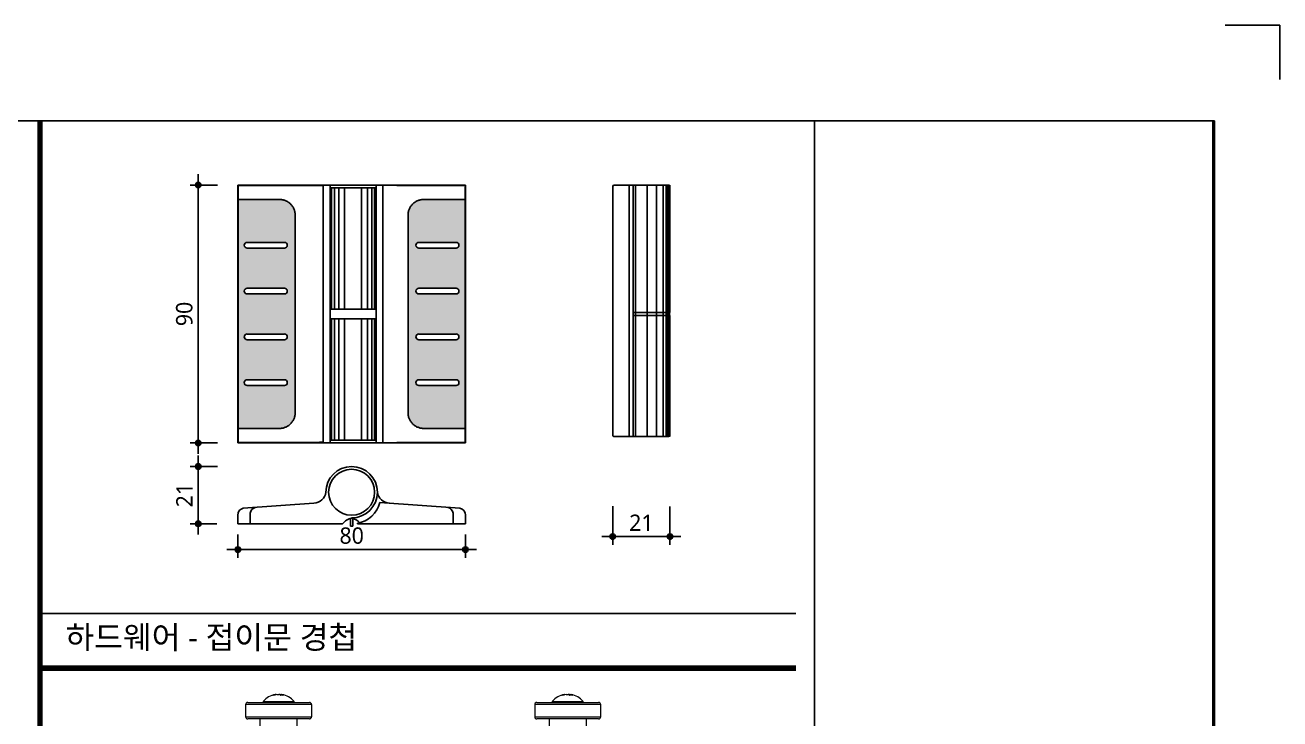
# Model space of a CAD drawing. Extents: x -256 to 8104, y -176 to 5714.
# Drawn here: x 5805 to 8104, y 4442 to 5714 of the extents above; entities that cross this region are included whole.
import ezdxf

# ---------------------------------------------------------------- set-up
doc = ezdxf.new("R2010")
doc.units = 0
doc.header["$LTSCALE"] = 30
doc.layers.get('0').update_dxf_attribs({"linetype": 'CONTINUOUS'})
doc.layers.get('DEFPOINTS').update_dxf_attribs({"linetype": 'CONTINUOUS'})
for name, color, linetype in [('curior-0Line', 252, 'CONTINUOUS'), ('DIM', 7, 'CONTINUOUS'), ('TIT', 3, 'CONTINUOUS'), ('부자재', 4, 'CONTINUOUS'), ('해치', 8, 'CONTINUOUS')]:
    doc.layers.add(name, color=color, linetype=linetype)
doc.styles.add('돋움', font='malgun.ttf')
doc.dimstyles.new('10', dxfattribs={"dimscale": 10, "dimtxt": 3, "dimasz": 1, "dimexe": 1.5, "dimexo": 2, "dimgap": 1, "dimtad": 1, "dimdec": 0, "dimlunit": 6, "dimtxsty": '돋움', "dimblk": 'DIMDOT', "dimcen": -1, "dimdle": 1.5, "dimclrt": 3, "dimazin": 3, "dimtfac": 1, "dimtdec": 0, "dimtix": 1, "dimtmove": 2, "dimatfit": 3, "dimldrblk": 'DIMDOT', "dimarcsym": 0})
pattern_1 = [(0, (-8245.7403, -153.081), (2.0863481, 4.1726961), [0, -4.1726961])]

# ---------------------------------------------------------------- blocks, each defined once
blk = doc.blocks.new('DIMDOT')
at = {"linetype": 'Continuous'}
blk.add_line((-2, 0), (2, 0), dxfattribs=at)
for radius in [0.5, 0.25]:
    blk.add_circle((0, 0), radius, dxfattribs=at)
blk = doc.blocks.new('*D30')
at = {"layer": 'DEFPOINTS', "color": 0}
for p in [(6881.5, 4851.8), (6986.5, 4851.1), (6881.5, 4776.1)]:
    blk.add_point(p, dxfattribs=at)
at = {"layer": 'DIM', "color": 0, "lineweight": -2}
for p, q in [((6881.5, 4831.8), (6881.5, 4761.1)), ((6986.5, 4831.1), (6986.5, 4761.1)), ((6976.5, 4776.1), (6891.5, 4776.1))]:
    blk.add_line(p, q, dxfattribs=at)
at = {"layer": 'DIM', "color": 0, "lineweight": -2, "xscale": 10, "yscale": 10, "zscale": 10, "rotation": 180}
blk.add_blockref('DIMDOT', (6881.5, 4776.1), dxfattribs=at)
at = {"layer": 'DIM', "color": 0, "lineweight": -2, "xscale": 10, "yscale": 10, "zscale": 10}
blk.add_blockref('DIMDOT', (6986.5, 4776.1), dxfattribs=at)
at = {"layer": 'DIM', "color": 3, "insert": (6934, 4801.4), "char_height": 30, "attachment_point": 5, "style": '돋움'}
blk.add_mtext('21', dxfattribs=at)
blk = doc.blocks.new('*D31')
at = {"layer": 'DEFPOINTS', "color": 0}
for p in [(6122, 4904.6), (6177.1, 4904.6), (6176.4, 4799.6)]:
    blk.add_point(p, dxfattribs=at)
at = {"layer": 'DIM', "color": 0, "lineweight": -2}
for p, q in [((6157.1, 4904.6), (6107, 4904.6)), ((6122, 4809.6), (6122, 4894.6)), ((6156.4, 4799.6), (6107, 4799.6))]:
    blk.add_line(p, q, dxfattribs=at)
at = {"layer": 'DIM', "color": 0, "lineweight": -2, "xscale": 10, "yscale": 10, "zscale": 10}
for p, rotation in [((6122, 4904.6), 90), ((6122, 4799.6), 270)]:
    blk.add_blockref('DIMDOT', p, dxfattribs=dict(at, rotation=rotation))
at = {"layer": 'DIM', "color": 3, "insert": (6096.7, 4852.1), "char_height": 30, "attachment_point": 5, "rotation": 90, "style": '돋움'}
blk.add_mtext('21', dxfattribs=at)
blk = doc.blocks.new('*D32')
at = {"layer": 'DEFPOINTS', "color": 0}
for p in [(6194.7, 4799.6), (6611.7, 4799.6), (6611.7, 4752.2)]:
    blk.add_point(p, dxfattribs=at)
at = {"layer": 'DIM', "color": 0, "lineweight": -2}
for p, q in [((6194.7, 4779.6), (6194.7, 4737.2)), ((6611.7, 4779.6), (6611.7, 4737.2)), ((6204.7, 4752.2), (6601.7, 4752.2))]:
    blk.add_line(p, q, dxfattribs=at)
at = {"layer": 'DIM', "color": 0, "lineweight": -2, "xscale": 10, "yscale": 10, "zscale": 10, "rotation": 180}
blk.add_blockref('DIMDOT', (6194.7, 4752.2), dxfattribs=at)
at = {"layer": 'DIM', "color": 0, "lineweight": -2, "xscale": 10, "yscale": 10, "zscale": 10}
blk.add_blockref('DIMDOT', (6611.7, 4752.2), dxfattribs=at)
at = {"layer": 'DIM', "color": 3, "insert": (6403.2, 4777.7), "char_height": 30, "attachment_point": 5, "style": '돋움'}
blk.add_mtext('80', dxfattribs=at)
blk = doc.blocks.new('*D33')
at = {"layer": 'DEFPOINTS', "color": 0}
for p in [(6177.1, 5420.9), (6122, 4947.8), (6177.1, 4947.8)]:
    blk.add_point(p, dxfattribs=at)
at = {"layer": 'DIM', "color": 0, "lineweight": -2}
for p, q in [((6157.1, 5420.9), (6107, 5420.9)), ((6122, 5410.9), (6122, 4957.8)), ((6157.1, 4947.8), (6107, 4947.8))]:
    blk.add_line(p, q, dxfattribs=at)
at = {"layer": 'DIM', "color": 0, "lineweight": -2, "xscale": 10, "yscale": 10, "zscale": 10}
for p, rotation in [((6122, 5420.9), 90), ((6122, 4947.8), 270)]:
    blk.add_blockref('DIMDOT', p, dxfattribs=dict(at, rotation=rotation))
at = {"layer": 'DIM', "color": 3, "insert": (6096.5, 5184.4), "char_height": 30, "attachment_point": 5, "rotation": 90, "style": '돋움'}
blk.add_mtext('90', dxfattribs=at)
blk = doc.blocks.new('FOLDING_07')
at = {"layer": '해치'}
h = blk.add_hatch(dxfattribs=at)
h.set_pattern_fill('DOTS', color=256, scale=2.62847)
h.set_pattern_definition(pattern_1)
edge = h.paths.add_edge_path()
edge.add_line((6195.2, 4974.4), (6195.3, 4974.4))
edge.add_spline(control_points=[(6195.3, 4974.4), (6195.5, 4974.4), (6207, 4974.4)], knot_values=[-0.724312, -0.724312, -0.724312, 0.724312, 0.724312, 0.724312], weights=[1, 0.748956, 1], degree=2, periodic=0)
edge.add_line((6207, 4974.4), (6270.9, 4974.4))
edge.add_spline(control_points=[(6270.9, 4974.4), (6299.8, 4974.4), (6299.8, 5003.3)], knot_values=[-1.5708, -1.5708, -1.5708, 0, 0, 0], weights=[1, 0.707107, 1], degree=2, periodic=0)
edge.add_line((6299.8, 5003.3), (6299.8, 5365.5))
edge.add_spline(control_points=[(6299.8, 5365.5), (6299.8, 5394.4), (6270.9, 5394.4)], knot_values=[0, 0, 0, 1.5708, 1.5708, 1.5708], weights=[1, 0.707107, 1], degree=2, periodic=0)
edge.add_line((6270.9, 5394.4), (6207, 5394.4))
edge.add_spline(control_points=[(6207, 5394.4), (6195.5, 5394.4), (6195.3, 5394.4)], knot_values=[-0.724312, -0.724312, -0.724312, 0.724312, 0.724312, 0.724312], weights=[1, 0.748956, 1], degree=2, periodic=0)
edge.add_line((6195.2, 5394.4), (6195.2, 4974.4))
h.paths.add_polyline_path([(6280.1, 5315.6, -0.414214), (6285.4, 5310.4, -0.414214), (6280.1, 5305.1), (6211.8, 5305.1, -0.414214), (6206.5, 5310.4, -0.414214), (6211.8, 5315.6)], flags=16)
h.paths.add_polyline_path([(6280.1, 5231.6, -0.414214), (6285.4, 5226.4, -0.414214), (6280.1, 5221.1), (6211.8, 5221.1, -0.414214), (6206.5, 5226.4, -0.414214), (6211.8, 5231.6)], flags=16)
h.paths.add_polyline_path([(6280.1, 5147.6, -0.414214), (6285.4, 5142.4, -0.414214), (6280.1, 5137.1), (6211.8, 5137.1, -0.414214), (6206.5, 5142.4, -0.414214), (6211.8, 5147.6)], flags=16)
h.paths.add_polyline_path([(6280.1, 5063.6, -0.414214), (6285.4, 5058.4, -0.414214), (6280.1, 5053.1), (6211.8, 5053.1, -0.414214), (6206.5, 5058.4, -0.414214), (6211.8, 5063.6)], flags=16)
h = blk.add_hatch(dxfattribs=at)
h.set_pattern_fill('DOTS', color=256, scale=2.62847)
h.set_pattern_definition(pattern_1)
edge = h.paths.add_edge_path()
edge.add_spline(control_points=[(6506.6, 5365.5), (6506.6, 5394.4), (6535.6, 5394.4)], knot_values=[0, 0, 0, 1.5708, 1.5708, 1.5708], weights=[1, 0.707107, 1], degree=2, periodic=0)
edge.add_line((6535.6, 5394.4), (6599.5, 5394.4))
edge.add_spline(control_points=[(6599.5, 5394.4), (6611, 5394.4), (6611.2, 5394.4)], knot_values=[-0.724312, -0.724312, -0.724312, 0.724312, 0.724312, 0.724312], weights=[1, 0.748956, 1], degree=2, periodic=0)
edge.add_line((6611.3, 5394.4), (6611.3, 4974.4))
edge.add_line((6611.3, 4974.4), (6611.2, 4974.4))
edge.add_spline(control_points=[(6611.2, 4974.4), (6611, 4974.4), (6599.5, 4974.4)], knot_values=[-0.724312, -0.724312, -0.724312, 0.724312, 0.724312, 0.724312], weights=[1, 0.748956, 1], degree=2, periodic=0)
edge.add_line((6599.5, 4974.4), (6535.6, 4974.4))
edge.add_spline(control_points=[(6535.6, 4974.4), (6506.6, 4974.4), (6506.6, 5003.3)], knot_values=[-1.5708, -1.5708, -1.5708, 0, 0, 0], weights=[1, 0.707107, 1], degree=2, periodic=0)
edge.add_line((6506.6, 5003.3), (6506.6, 5365.5))
h.paths.add_polyline_path([(6526.4, 5315.6, 0.414214), (6521.1, 5310.4, 0.414214), (6526.4, 5305.1), (6594.7, 5305.1, 0.414214), (6600, 5310.4, 0.414214), (6594.7, 5315.6)], flags=16)
h.paths.add_polyline_path([(6526.4, 5231.6, 0.414214), (6521.1, 5226.4, 0.414214), (6526.4, 5221.1), (6594.7, 5221.1, 0.414214), (6600, 5226.4, 0.414214), (6594.7, 5231.6)], flags=16)
h.paths.add_polyline_path([(6526.4, 5147.6, 0.414214), (6521.1, 5142.4, 0.414214), (6526.4, 5137.1), (6594.7, 5137.1, 0.414214), (6600, 5142.4, 0.414214), (6594.7, 5147.6)], flags=16)
h.paths.add_polyline_path([(6526.4, 5063.6, 0.414214), (6521.1, 5058.4, 0.414214), (6526.4, 5053.1), (6594.7, 5053.1, 0.414214), (6600, 5058.4, 0.414214), (6594.7, 5063.6)], flags=16)
at = {"color": 2}
for p, q in [((8004.1, 5714.2), (8104.1, 5714.2)), ((8104.1, 5714.2), (8104.1, 5614.2))]:
    blk.add_line(p, q, dxfattribs=at)
at = {"color": 8}
blk.add_line((5832, 4634.8), (7217.2, 4634.8), dxfattribs=at)
at = {"color": 8, "const_width": 10}
for points in [[(5832, 0.1), (5832, 5538.4)], [(5832, 4534.8), (7217.2, 4534.8)]]:
    blk.add_lwpolyline(points, dxfattribs=at)
at = {"color": 2}
for points in [[(-0.7, 5538.4), (7251.6, 5538.4), (7251.6, 0.1), (-0.7, 0.1)], [(-0.7, 5538.4), (7251.6, 5538.4), (7251.6, 0.1), (-0.7, 0.1)], [(-0.7, 5538.4), (7981.2, 5538.4), (7981.2, 0.1), (-0.7, 0.1)]]:
    blk.add_lwpolyline(points, close=True, dxfattribs=at)
at = {"layer": 'curior-0Line'}
blk.add_line((7251.6, 5538.4), (7251.6, 0.8), dxfattribs=at)
blk.add_lwpolyline([(7984.1, 5538.4), (7251.6, 5538.4), (7251.6, 0.1), (7984.1, 0.1)], close=True, dxfattribs=at)
at = {"layer": '부자재'}
for p, q in [((6194.6, 5420.9), (6195.2, 5420.4)), ((6194.6, 4947.8), (6194.6, 5420.9)), ((6194.6, 5420.9), (6276, 5420.9)), ((6195.2, 5420.4), (6195.2, 5394.4)), ((6206.9, 5420.2), (6320.5, 5419.9)), ((6276.2, 5420.8), (6276, 5420.9)), ((6363.7, 5420.8), (6276.2, 5420.8)), ((6351.1, 4949), (6351.1, 5419.7)), ((6363.7, 5420.8), (6363.8, 5420.8)), ((6363.7, 5420.8), (6363.7, 4947.9)), ((6442.6, 5420.8), (6530.1, 5420.8)), ((6447.8, 5420.8), (6447.8, 4947.9)), ((6460.4, 4949), (6460.4, 5419.7)), ((6599.4, 5420.2), (6485.8, 5419.9)), ((6530.1, 5420.8), (6530.3, 5420.9)), ((6611.7, 5420.9), (6530.3, 5420.9)), ((6611.7, 5420.9), (6611.1, 5420.4)), ((6611.1, 5420.4), (6611.1, 5394.4)), ((6611.7, 4947.8), (6611.7, 5420.9)), ((6881.5, 5417.9), (6881.5, 4962.4)), ((6884.5, 5420.9), (6983.5, 5420.9)), ((6911.5, 5420.9), (6911.5, 4959.4)), ((6919, 5420.9), (6919, 4959.4)), ((6986.5, 5417.9), (6986.5, 5187.3)), ((6195.1, 5394.4), (6195.2, 5394.4)), ((6195.1, 4974.4), (6195.1, 5394.4)), ((6206.9, 5394.4), (6270.8, 5394.4)), ((6599.4, 5394.4), (6535.5, 5394.4)), ((6611.2, 5394.4), (6611.1, 5394.4)), ((6611.2, 4974.4), (6611.2, 5394.4)), ((6299.7, 5365.5), (6299.7, 5003.3)), ((6506.5, 5365.5), (6506.5, 5003.3)), ((6363.9, 5188), (6363.9, 5180.6)), ((6919, 5187.3), (6986.5, 5187.3)), ((6919, 5181.3), (6986.5, 5181.3)), ((6985.5, 5187.3), (6985.5, 5181.3)), ((6986.5, 5181.3), (6986.5, 4962.4)), ((6195.2, 4974.4), (6195.1, 4974.4)), ((6195.2, 4974.4), (6195.2, 4948.4)), ((6270.8, 4974.4), (6206.9, 4974.4)), ((6535.5, 4974.4), (6599.4, 4974.4)), ((6611.1, 4974.4), (6611.1, 4948.4)), ((6611.1, 4974.4), (6611.2, 4974.4)), ((6195.2, 4948.4), (6194.6, 4947.8)), ((6276, 4947.8), (6194.6, 4947.8)), ((6206.9, 4948.6), (6320.5, 4948.8)), ((6276.2, 4947.9), (6276, 4947.8)), ((6276.2, 4947.9), (6363.7, 4947.9)), ((6530.1, 4947.9), (6442.6, 4947.9)), ((6599.4, 4948.6), (6485.8, 4948.8)), ((6530.1, 4947.9), (6530.3, 4947.8)), ((6530.3, 4947.8), (6611.7, 4947.8)), ((6611.1, 4948.4), (6611.7, 4947.8)), ((6884.5, 4959.4), (6983.5, 4959.4)), ((6334, 4837.2), (6204.4, 4828.1)), ((6454.7, 4838.6), (6601.7, 4828.1)), ((6194.6, 4816.2), (6194.6, 4799.6)), ((6217.1, 4819.2), (6217.1, 4799.6)), ((6400.9, 4809.5), (6400.9, 4795.1)), ((6405.4, 4809.5), (6405.4, 4795.1)), ((6589.2, 4819.2), (6589.2, 4799.6)), ((6611.7, 4816.2), (6611.7, 4799.6)), ((6386.4, 4799.6), (6194.6, 4799.6)), ((6405.4, 4795.1), (6400.9, 4795.1)), ((6413.8, 4800.4), (6413.8, 4799.6)), ((6413.8, 4799.6), (6611.7, 4799.6))]:
    blk.add_line(p, q, dxfattribs=at)
at = {"layer": '부자재', "lineweight": 15}
for p, q in [((6264, 4486.3), (6263.2, 4486.3)), ((6263.2, 4486.3), (6263.2, 4486.3)), ((6263.3, 4485.5), (6263.2, 4486.3)), ((6264, 4486.3), (6264.1, 4485.7)), ((6266.2, 4486.3), (6269.9, 4486.3)), ((6272.4, 4486.3), (6269.9, 4486.3)), ((6272.4, 4486.3), (6272.3, 4485.2)), ((6274.6, 4486.3), (6274.5, 4484.8)), ((6274.6, 4486.3), (6275.4, 4486.3)), ((6793.8, 4486.3), (6793, 4486.3)), ((6793, 4486.3), (6793, 4486.3)), ((6793.1, 4485.5), (6793, 4486.3)), ((6793.8, 4486.3), (6793.8, 4485.7)), ((6796, 4486.3), (6799.7, 4486.3)), ((6802.2, 4486.3), (6799.7, 4486.3)), ((6802.2, 4486.3), (6802.1, 4485.2)), ((6804.4, 4486.3), (6804.3, 4484.8)), ((6804.4, 4486.3), (6805.2, 4486.3)), ((6208.8, 4467.8), (6208.8, 4445.6)), ((6282.2, 4467.8), (6208.8, 4467.8)), ((6212.8, 4471.9), (6281.3, 4471.9)), ((6241.1, 4473.5), (6241.1, 4471.9)), ((6241.1, 4473.5), (6245.5, 4473.5)), ((6245.5, 4473.5), (6297.6, 4473.5)), ((6281.3, 4471.9), (6325.8, 4471.9)), ((6329.9, 4467.8), (6282.2, 4467.8)), ((6297.6, 4471.9), (6297.6, 4473.5)), ((6329.9, 4445.6), (6329.9, 4467.8)), ((6738.6, 4467.8), (6738.6, 4445.6)), ((6739.9, 4467.8), (6738.6, 4467.8)), ((6859.6, 4467.8), (6739.9, 4467.8)), ((6742.6, 4471.9), (6743.9, 4471.9)), ((6743.9, 4471.9), (6855.6, 4471.9)), ((6770.9, 4473.5), (6770.9, 4471.9)), ((6770.9, 4473.5), (6827.4, 4473.5)), ((6827.4, 4471.9), (6827.4, 4473.5)), ((6859.6, 4445.6), (6859.6, 4467.8)), ((6208.8, 4445.6), (6282.2, 4445.6)), ((6281.3, 4441.6), (6212.8, 4441.6)), ((6235, 4441.6), (6235, 4399.2)), ((6325.8, 4441.6), (6281.3, 4441.6)), ((6282.2, 4445.6), (6329.9, 4445.6)), ((6303.6, 4399.2), (6303.6, 4441.6)), ((6738.6, 4445.6), (6739.9, 4445.6)), ((6739.9, 4445.6), (6859.6, 4445.6)), ((6743.9, 4441.6), (6742.6, 4441.6)), ((6855.6, 4441.6), (6743.9, 4441.6)), ((6764.8, 4441.6), (6764.8, 4399.2)), ((6833.4, 4399.2), (6833.4, 4441.6))]:
    blk.add_line(p, q, dxfattribs=at)
at = {"layer": '부자재'}
blk.add_circle((6403.1, 4857.4), 42.1, dxfattribs=at)
for centre, radius, start, end in [((6884.5, 5417.9), 3, 90.0002, 179.9998), ((6983.5, 5417.9), 3, 0, 90.0002), ((6884.5, 4962.4), 3, 179.9998, 270.0001), ((6983.5, 4962.4), 3, 270.0001, 0), ((6403.1, 4857.4), 47.2, 270.0001, 179.9998), ((6332.8, 4860.4), 23.3, 272.9233, 352.4722), ((6473.5, 4860.4), 23.3, 187.5274, 267.0768), ((6232.4, 4815), 15.9, 113.4078, 164.5495), ((6404.8, 4851.1), 51.5, 280.0841, 345.9794), ((6573.8, 4815), 15.9, 15.4503, 67.3002), ((6207.2, 4815.8), 12.6, 101.7762, 181.6712), ((6409.6, 4781.2), 29.6, 102.5268, 141.5475), ((6396.7, 4781.2), 29.6, 43.1003, 77.4731), ((6599.1, 4815.8), 12.6, 358.329, 78.2236)]:
    blk.add_arc(centre, radius, start, end, dxfattribs=at)
at = {"layer": '부자재', "lineweight": 15}
for centre, radius, start, end in [((6269.3, 4450.1), 36.7, 99.588, 140.2849), ((6268, 4459.8), 26.9, 100.1455, 111.8484), ((6259.5, 4473.1), 11.8, 82.6652, 97.3348), ((6271, 4459.8), 26.9, 100.1455, 111.8484), ((6266.4, 4473.9), 12.9, 57.5308, 74.0405), ((6267.7, 4460.1), 26.6, 75.0444, 79.8906), ((6275.6, 4456), 28.9, 85.3208, 94.6792), ((6271.1, 4473.9), 12.9, 57.5308, 74.0405), ((6269.3, 4450.1), 36.7, 39.7151, 80.412), ((6799.1, 4450.1), 36.7, 99.588, 140.2849), ((6797.8, 4459.8), 26.9, 100.1455, 111.8484), ((6789.2, 4473.1), 11.8, 82.6652, 97.3348), ((6800.8, 4459.8), 26.9, 100.1455, 111.8484), ((6796.1, 4473.9), 12.9, 57.5308, 74.0405), ((6797.5, 4460.1), 26.6, 75.0444, 79.8906), ((6805.4, 4456), 28.9, 85.3208, 94.6792), ((6800.9, 4473.9), 12.9, 57.5308, 74.0405), ((6799.1, 4450.1), 36.7, 39.7151, 80.412), ((6212.8, 4467.8), 4.04, 90, 180), ((6325.8, 4467.8), 4.04, 0, 90), ((6742.6, 4467.8), 4.04, 90, 180), ((6855.6, 4467.8), 4.04, 0, 90), ((6212.8, 4445.6), 4.04, 180, 270), ((6325.8, 4445.6), 4.04, 270, 0), ((6742.6, 4445.6), 4.04, 180, 270), ((6855.6, 4445.6), 4.04, 270, 0)]:
    blk.add_arc(centre, radius, start, end, dxfattribs=at)
at = {"layer": '부자재'}
for points, weights in [([(6206.9, 5420.2), (6195.4, 5420.2), (6195.2, 5420.4)], [1, 0.748956, 1]), ([(6351.1, 5419.7), (6337.6, 5419.9), (6320.5, 5419.9)], [1, 0.964785, 1]), ([(6599.4, 5420.2), (6610.9, 5420.2), (6611.1, 5420.4)], [1, 0.748956, 1]), ([(6195.2, 5394.4), (6195.4, 5394.4), (6206.9, 5394.4)], [1, 0.748956, 1]), ([(6299.7, 5365.5), (6299.7, 5394.4), (6270.8, 5394.4)], [1, 0.707107, 1]), ([(6506.5, 5365.5), (6506.5, 5394.4), (6535.5, 5394.4)], [1, 0.707107, 1]), ([(6611.1, 5394.4), (6610.9, 5394.4), (6599.4, 5394.4)], [1, 0.748956, 1]), ([(6270.8, 4974.4), (6299.7, 4974.4), (6299.7, 5003.3)], [1, 0.707107, 1]), ([(6535.5, 4974.4), (6506.5, 4974.4), (6506.5, 5003.3)], [1, 0.707107, 1]), ([(6206.9, 4974.4), (6195.4, 4974.4), (6195.2, 4974.4)], [1, 0.748956, 1]), ([(6599.4, 4974.4), (6610.9, 4974.4), (6611.1, 4974.4)], [1, 0.748956, 1]), ([(6195.2, 4948.4), (6195.4, 4948.6), (6206.9, 4948.6)], [1, 0.748956, 1]), ([(6320.5, 4948.8), (6337.6, 4948.8), (6351.1, 4949)], [1, 0.964785, 1]), ([(6363.8, 4947.7), (6363.7, 4947.7), (6363.7, 4947.7)], [1, 0.999734, 1]), ([(6611.1, 4948.4), (6610.9, 4948.6), (6599.4, 4948.6)], [1, 0.748956, 1])]:
    blk.add_rational_spline(points, weights, degree=2, dxfattribs=at)
for points, weights, knots in [([(6442.6, 5420.8), (6442.6, 5420.8), (6403.1, 5420.8), (6363.7, 5420.8), (6363.7, 5420.8)], [1, 0.707107, 1, 0.707107, 1], [-1.5708, -1.5708, -1.5708, 0, 0, 1.5708, 1.5708, 1.5708]), ([(6363.7, 5415.6), (6376.3, 5415.6), (6403.1, 5415.6), (6447.8, 5415.6), (6447.8, 5415.6)], [0.872453, 0.800943, 1, 0.707107, 1], [-1.06755, -1.06755, -1.06755, 0, 0, 1.5708, 1.5708, 1.5708]), ([(6447.8, 5193.2), (6447.8, 5193.2), (6407.8, 5193.2), (6377.9, 5193.2), (6363.7, 5193.2)], [1, 0.742798, 1, 0.794611, 0.917249], [-1.46711, -1.46711, -1.46711, 0, 0, 1.17156, 1.17156, 1.17156]), ([(6363.7, 5175.3), (6374.9, 5175.3), (6398.5, 5175.3), (6438.6, 5175.3), (6446.9, 5175.3)], [0.884455, 0.830423, 1, 0.742798, 1], [-0.967291, -0.967291, -0.967291, 0, 0, 1.46711, 1.46711, 1.46711]), ([(6447.8, 4953), (6447.8, 4953), (6403.1, 4953), (6376.3, 4953), (6363.7, 4953)], [1, 0.707107, 1, 0.800943, 0.872453], [-1.5708, -1.5708, -1.5708, 0, 0, 1.06755, 1.06755, 1.06755]), ([(6363.7, 4947.7), (6363.7, 4947.7), (6403.1, 4947.7), (6442.6, 4947.7), (6442.6, 4947.7)], [1, 0.707107, 1, 0.707107, 1], [-1.5708, -1.5708, -1.5708, 0, 0, 1.5708, 1.5708, 1.5708])]:
    blk.add_rational_spline(points, weights, degree=2, knots=knots, dxfattribs=at)
blk.add_open_spline([(6363.9, 5188), (6363.9, 5188), (6363.9, 5188), (6363.8, 5188), (6363.8, 5188), (6363.7, 5188)], degree=3, knots=[-0.00189331, -0.00189331, -0.00189331, -0.00189331, 0, 0, 0.0542132, 0.0542132, 0.0542132, 0.0542132], dxfattribs=at)
at = {"layer": '해치'}
for p, q in [((6366.3, 5415.6), (6366.3, 5193.2)), ((6371.6, 5415.6), (6371.6, 5193.2)), ((6379.5, 5415.6), (6379.5, 5193.2)), ((6390, 5415.6), (6390, 5193.2)), ((6421.5, 5415.6), (6421.5, 5193.2)), ((6432.1, 5415.6), (6432.1, 5193.2)), ((6439.9, 5415.6), (6439.9, 5193.2)), ((6445.2, 5415.6), (6445.2, 5193.2)), ((6923.6, 4959.4), (6923.6, 5420.9)), ((6944.6, 4959.4), (6944.6, 5420.9)), ((6961.6, 4959.4), (6961.6, 5420.9)), ((6974.2, 4959.4), (6974.2, 5420.9)), ((6979.8, 4959.4), (6979.8, 5420.9)), ((6982.7, 4959.4), (6982.7, 5420.9)), ((6984.6, 4959.4), (6984.6, 5420.9)), ((6985.7, 4959.4), (6985.7, 5420.9)), ((6986.1, 5187.3), (6986.1, 5420.9)), ((6986.4, 5187.3), (6986.4, 5420.9)), ((6280, 5315.6), (6211.7, 5315.6)), ((6526.3, 5315.6), (6594.6, 5315.6)), ((6280, 5305.1), (6211.7, 5305.1)), ((6526.3, 5305.1), (6594.6, 5305.1)), ((6280, 5231.6), (6211.7, 5231.6)), ((6280, 5221.1), (6211.7, 5221.1)), ((6526.3, 5231.6), (6594.6, 5231.6)), ((6526.3, 5221.1), (6594.6, 5221.1)), ((6366.3, 5175.3), (6366.3, 4953)), ((6371.6, 5175.3), (6371.6, 4953)), ((6379.5, 5175.3), (6379.5, 4953)), ((6390, 5175.3), (6390, 4953)), ((6421.5, 5175.3), (6421.5, 4953)), ((6432.1, 5175.3), (6432.1, 4953)), ((6439.9, 5175.3), (6439.9, 4953)), ((6445.2, 5175.3), (6445.2, 4953)), ((6986.1, 4959.4), (6986.1, 5181.3)), ((6986.4, 4959.4), (6986.4, 5181.3)), ((6280, 5147.6), (6211.7, 5147.6)), ((6280, 5137.1), (6211.7, 5137.1)), ((6526.3, 5147.6), (6594.6, 5147.6)), ((6526.3, 5137.1), (6594.6, 5137.1)), ((6280, 5063.6), (6211.7, 5063.6)), ((6526.3, 5063.6), (6594.6, 5063.6)), ((6280, 5053.1), (6211.7, 5053.1)), ((6526.3, 5053.1), (6594.6, 5053.1))]:
    blk.add_line(p, q, dxfattribs=at)
for centre, start, end in [((6211.7, 5310.4), 90.0002, 179.9998), ((6280, 5310.4), 0, 90.0002), ((6526.3, 5310.4), 90.0002, 179.9998), ((6594.6, 5310.4), 0, 90.0002), ((6211.7, 5310.4), 179.9998, 270.0001), ((6280, 5310.4), 270.0001, 0), ((6526.3, 5310.4), 179.9998, 270.0001), ((6594.6, 5310.4), 270.0001, 0), ((6211.7, 5226.4), 90.0002, 179.9998), ((6211.7, 5226.4), 179.9998, 270.0001), ((6280, 5226.4), 0, 90.0002), ((6280, 5226.4), 270.0001, 0), ((6526.3, 5226.4), 90.0002, 179.9998), ((6526.3, 5226.4), 179.9998, 270.0001), ((6594.6, 5226.4), 0, 90.0002), ((6594.6, 5226.4), 270.0001, 0), ((6211.7, 5142.4), 90.0002, 179.9998), ((6211.7, 5142.4), 179.9998, 270.0001), ((6280, 5142.4), 0, 90.0002), ((6280, 5142.4), 270.0001, 0), ((6526.3, 5142.4), 90.0002, 179.9998), ((6526.3, 5142.4), 179.9998, 270.0001), ((6594.6, 5142.4), 0, 90.0002), ((6594.6, 5142.4), 270.0001, 0), ((6211.7, 5058.4), 90.0002, 179.9998), ((6280, 5058.4), 0, 90.0002), ((6526.3, 5058.4), 90.0002, 179.9998), ((6594.6, 5058.4), 0, 90.0002), ((6211.7, 5058.4), 179.9998, 270.0001), ((6280, 5058.4), 270.0001, 0), ((6526.3, 5058.4), 179.9998, 270.0001), ((6594.6, 5058.4), 270.0001, 0)]:
    blk.add_arc(centre, 5.26, start, end, dxfattribs=at)
at = {"layer": 'TIT', "style": '돋움'}
blk.add_text('하드웨어 - 접이문 경첩', height=42, dxfattribs=at).set_placement((5878.7, 4570.4))
at = {"layer": 'DIM'}
for base, p1, p2, angle, text, picture, middle in [((6122, 4947.8), (6177.1, 5420.9), (6177.1, 4947.8), 270, '90', '*D33', (6096.5, 5184.4)), ((6122, 4904.6), (6176.4, 4799.6), (6177.1, 4904.6), 270, '21', '*D31', (6096.7, 4852.1)), ((6881.5, 4776.1), (6986.5, 4851.1), (6881.5, 4851.8), 180, '21', '*D30', (6934, 4801.4))]:
    dim = blk.add_linear_dim(base=base, p1=p1, p2=p2, angle=angle, text=text, dimstyle='10', dxfattribs=at)
    dim.commit()
    dim.dimension.update_dxf_attribs({"geometry": picture, "text_midpoint": middle})
dim = blk.add_linear_dim(base=(6611.7, 4752.2), p1=(6194.7, 4799.6), p2=(6611.7, 4799.6), text='80', dimstyle='10', dxfattribs=at)
dim.commit()
dim.dimension.update_dxf_attribs({"geometry": '*D32', "text_midpoint": (6403.2, 4777.7)})

msp = doc.modelspace()

# ---------------------------------------------------------------- block references
msp.add_blockref('FOLDING_07', (0, 0))

doc.saveas('drawing.dxf')
